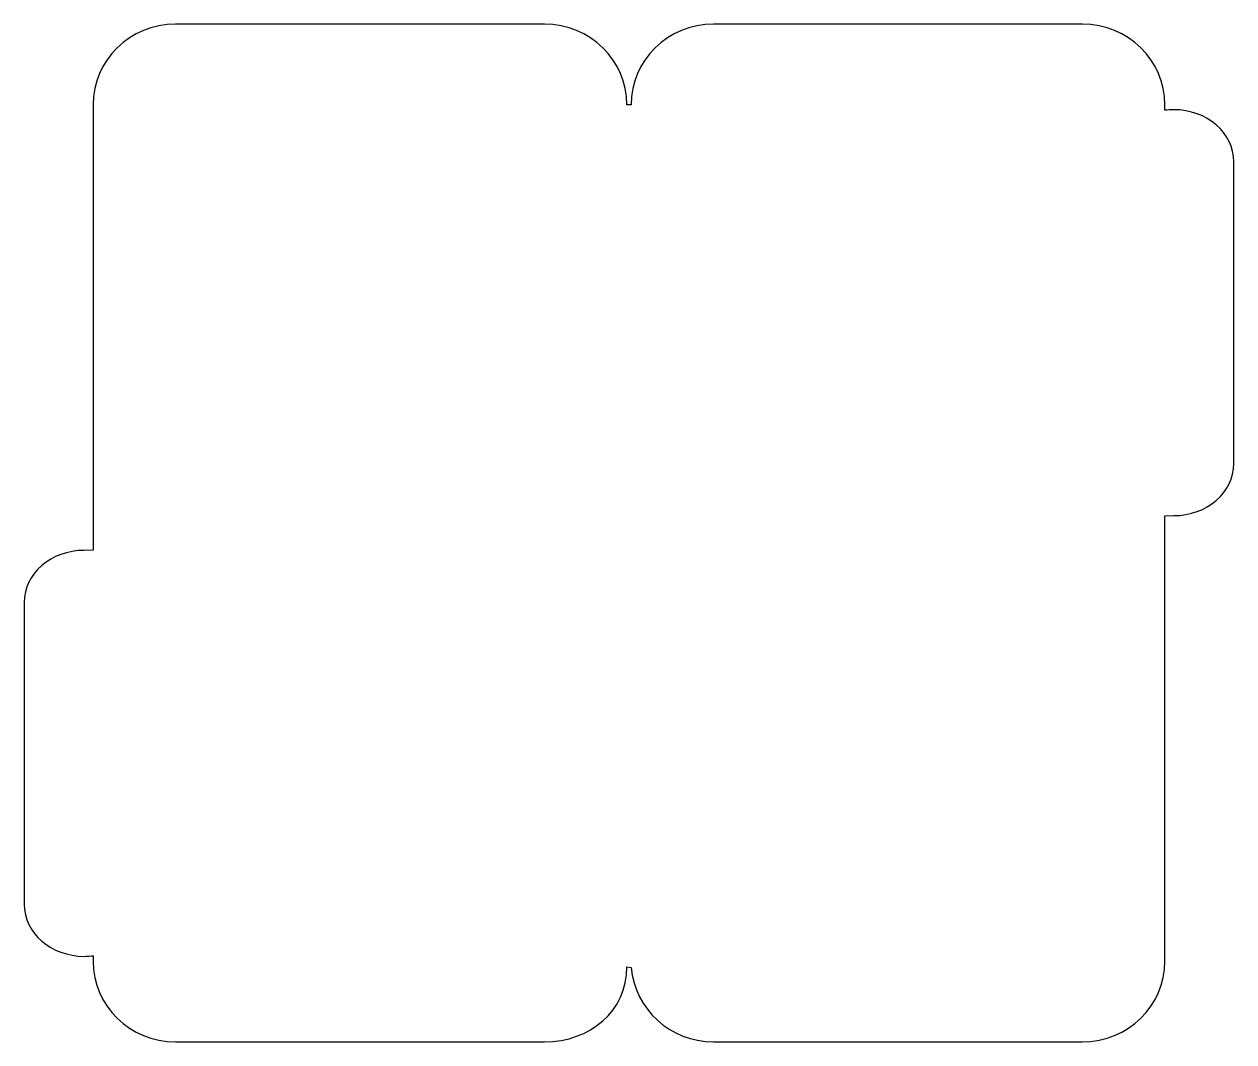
# Model space of a CAD drawing. Header units: centimetres. Extents: x -8.4 to 10, y -7.7 to 7.7.
import ezdxf

# ---------------------------------------------------------------- set-up
doc = ezdxf.new("R2010")
doc.units = ezdxf.units.CM
doc.header["$MEASUREMENT"] = 0
doc.layers.add('Camada 1', color=7, linetype='Continuous')

msp = doc.modelspace()

# ---------------------------------------------------------------- linework, layer by layer
at = {"layer": 'Camada 1'}
msp.add_open_spline([(0.75609, -6.5688), (0.75609, -7.24521), (0.19541, -7.70937), (-0.4961, -7.70937), (-0.4961, -7.70937), (-0.4961, -7.70937), (-6.10554, -7.70936), (-6.10554, -7.70936), (-6.10554, -7.70936), (-6.79713, -7.70936), (-7.35776, -7.16128), (-7.35776, -6.48487), (-7.35776, -6.48487), (-7.35776, -6.48487), (-7.35776, -6.40227), (-7.35776, -6.40227), (-7.35776, -6.40227), (-7.35776, -6.40227), (-7.35382, -6.40227), (-7.35382, -6.40227), (-7.35382, -6.40227), (-7.39872, -6.40817), (-7.44463, -6.41129), (-7.49143, -6.41129), (-7.49143, -6.41129), (-7.49143, -6.41129), (-7.49143, -6.41129), (-7.49143, -6.41129), (-7.49143, -6.41129), (-7.99551, -6.41129), (-8.40419, -6.05709), (-8.40419, -5.62016), (-8.40419, -5.62016), (-8.40419, -5.62016), (-8.40419, -1.03583), (-8.40419, -1.03583), (-8.40419, -1.03583), (-8.40419, -0.59887), (-7.99551, -0.2447), (-7.49143, -0.2447), (-7.49143, -0.2447), (-7.49143, -0.2447), (-7.35776, -0.24192), (-7.35776, -0.24192), (-7.35776, -0.24192), (-7.35776, -0.24192), (-7.35776, 6.52281), (-7.35776, 6.52281), (-7.35776, 6.52281), (-7.35776, 7.19909), (-6.79713, 7.74733), (-6.10554, 7.74733), (-6.10554, 7.74733), (-6.10554, 7.74733), (-0.49613, 7.74733), (-0.49613, 7.74733), (-0.49613, 7.74733), (0.19539, 7.74733), (0.75606, 7.19909), (0.75606, 6.52281), (0.75606, 6.52281), (0.75606, 6.52281), (0.81776, 6.52278), (0.81776, 6.52278), (0.81776, 6.52278), (0.81776, 7.19916), (1.37847, 7.74732), (2.06998, 7.74732), (2.06998, 7.74732), (2.06998, 7.74732), (7.67939, 7.74733), (7.67939, 7.74733), (7.67939, 7.74733), (8.37098, 7.74733), (8.93161, 7.19917), (8.93161, 6.52279), (8.93161, 6.52279), (8.93161, 6.52279), (8.93161, 6.44019), (8.93161, 6.44019), (8.93161, 6.44019), (8.93161, 6.44019), (8.92766, 6.44018), (8.92766, 6.44018), (8.92766, 6.44018), (8.97256, 6.44608), (9.01849, 6.44912), (9.06527, 6.44912), (9.06527, 6.44912), (9.06527, 6.44912), (9.06527, 6.44912), (9.06527, 6.44912), (9.06527, 6.44912), (9.56935, 6.44912), (9.97803, 6.09492), (9.97803, 5.65804), (9.97803, 5.65804), (9.97803, 5.65804), (9.97803, 1.07366), (9.97803, 1.07366), (9.97803, 1.07366), (9.97803, 0.63678), (9.56935, 0.28261), (9.06527, 0.28261), (9.06527, 0.28261), (9.06527, 0.28261), (8.9316, 0.27983), (8.9316, 0.27983), (8.9316, 0.27983), (8.9316, 0.27983), (8.9316, -6.48482), (8.9316, -6.48482), (8.9316, -6.48482), (8.9316, -7.1611), (8.37097, -7.70931), (7.67938, -7.70931), (7.67938, -7.70931), (7.67938, -7.70931), (2.07001, -7.70931), (2.07001, -7.70931), (2.07001, -7.70931), (1.41212, -7.70931), (0.87259, -7.21303), (0.82168, -6.58242), (0.82168, -6.58242), (0.82168, -6.58242), (0.75609, -6.5688), (0.75609, -6.5688)], degree=3, knots=[0, 0, 0, 0, 0.03030303, 0.03030303, 0.03030303, 0.03030303, 0.06060606, 0.06060606, 0.06060606, 0.06060606, 0.09090909, 0.09090909, 0.09090909, 0.09090909, 0.12121212, 0.12121212, 0.12121212, 0.12121212, 0.15151515, 0.15151515, 0.15151515, 0.15151515, 0.18181818, 0.18181818, 0.18181818, 0.18181818, 0.21212121, 0.21212121, 0.21212121, 0.21212121, 0.24242424, 0.24242424, 0.24242424, 0.24242424, 0.27272727, 0.27272727, 0.27272727, 0.27272727, 0.3030303, 0.3030303, 0.3030303, 0.3030303, 0.33333333, 0.33333333, 0.33333333, 0.33333333, 0.36363636, 0.36363636, 0.36363636, 0.36363636, 0.39393939, 0.39393939, 0.39393939, 0.39393939, 0.42424242, 0.42424242, 0.42424242, 0.42424242, 0.45454545, 0.45454545, 0.45454545, 0.45454545, 0.48484848, 0.48484848, 0.48484848, 0.48484848, 0.51515152, 0.51515152, 0.51515152, 0.51515152, 0.54545455, 0.54545455, 0.54545455, 0.54545455, 0.57575758, 0.57575758, 0.57575758, 0.57575758, 0.60606061, 0.60606061, 0.60606061, 0.60606061, 0.63636364, 0.63636364, 0.63636364, 0.63636364, 0.66666667, 0.66666667, 0.66666667, 0.66666667, 0.6969697, 0.6969697, 0.6969697, 0.6969697, 0.72727273, 0.72727273, 0.72727273, 0.72727273, 0.75757576, 0.75757576, 0.75757576, 0.75757576, 0.78787879, 0.78787879, 0.78787879, 0.78787879, 0.81818182, 0.81818182, 0.81818182, 0.81818182, 0.84848485, 0.84848485, 0.84848485, 0.84848485, 0.87878788, 0.87878788, 0.87878788, 0.87878788, 0.90909091, 0.90909091, 0.90909091, 0.90909091, 0.93939394, 0.93939394, 0.93939394, 0.93939394, 1, 1, 1, 1], dxfattribs=at)

doc.saveas('drawing.dxf')
